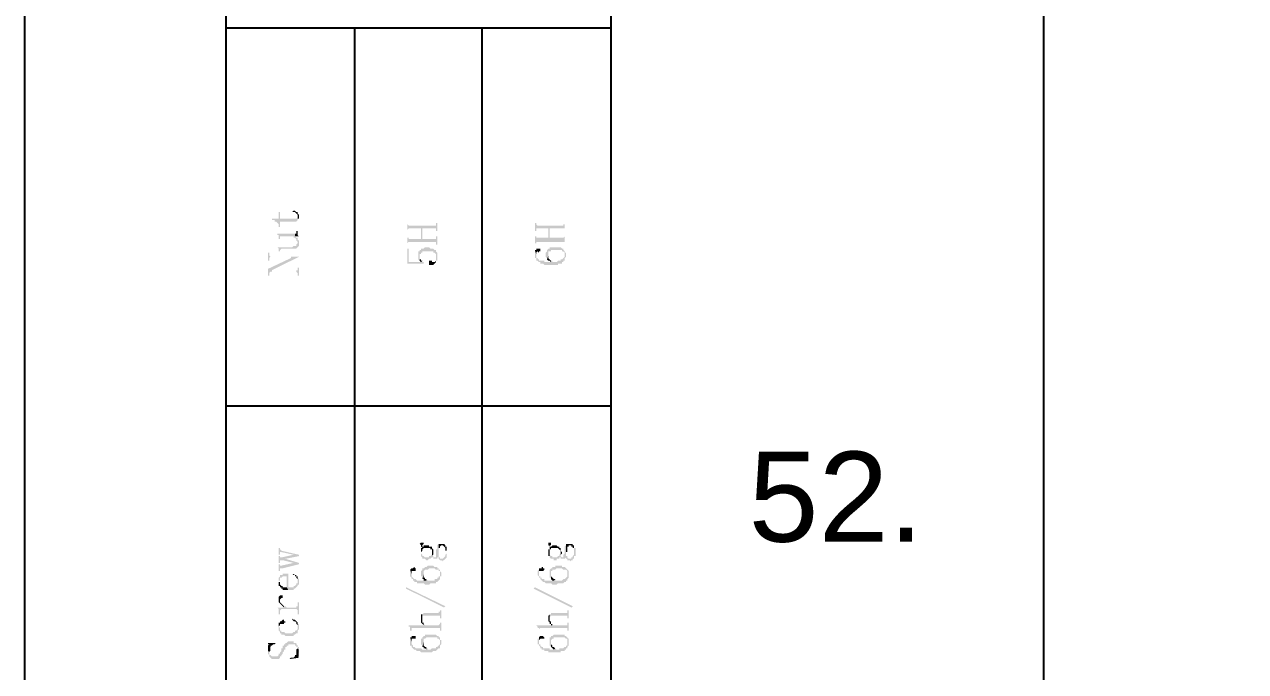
# Model space of a CAD drawing. Header units: millimetres. Extents: x 7018 to 13530, y 4187 to 5692.
# Drawn here: x 11699.65 to 11740.32, y 5115.69 to 5137.25 of the extents above; entities that cross this region are included whole.
import ezdxf

# ---------------------------------------------------------------- set-up
doc = ezdxf.new("R2010")
doc.units = ezdxf.units.MM
doc.styles.get("Standard").update_dxf_attribs({"font": 'arial.ttf'})

msp = doc.modelspace()

# ---------------------------------------------------------------- hatches: boundary and pattern name
at = {"transparency": 33554559}
for points in [[(11707.894, 5130.777), (11707.894, 5130.732), (11707.984, 5130.732), (11707.984, 5130.686), (11708.029, 5130.686), (11708.075, 5130.641), (11708.075, 5130.641), (11708.12, 5130.596), (11708.12, 5130.506), (11708.165, 5130.506), (11708.165, 5130.686), (11708.706, 5130.686), (11708.751, 5130.732), (11708.751, 5130.867), (11708.751, 5130.822), (11708.751, 5130.822), (11708.706, 5130.777), (11708.165, 5130.777), (11708.165, 5131.002), (11708.12, 5131.002), (11708.12, 5130.777)], [(11708.571, 5131.002), (11708.661, 5131.002), (11708.706, 5130.957), (11708.706, 5130.957), (11708.751, 5130.912), (11708.751, 5130.732), (11708.751, 5130.777), (11708.797, 5130.777), (11708.797, 5130.867), (11708.797, 5130.912), (11708.751, 5130.957), (11708.751, 5131.002), (11708.706, 5131.002), (11708.661, 5131.048), (11708.616, 5131.048)], [(11712.407, 5130.641), (11712.407, 5130.371), (11712.407, 5130.416), (11712.407, 5130.416), (11712.452, 5130.461), (11712.859, 5130.461), (11712.859, 5130.1), (11712.904, 5130.461), (11713.355, 5130.461), (11713.355, 5130.416), (11713.355, 5130.371), (11713.4, 5130.371), (11713.4, 5130.641), (11713.355, 5130.641), (11713.355, 5130.596), (11713.355, 5130.551), (11712.452, 5130.551), (11712.407, 5130.596)], [(11712.407, 5130.19), (11712.407, 5129.919), (11712.407, 5129.964), (11712.407, 5129.964), (11712.452, 5130.009), (11713.355, 5130.009), (11713.355, 5129.919), (11713.4, 5129.919), (11713.4, 5130.19), (11713.355, 5130.19), (11713.355, 5130.145), (11713.355, 5130.1), (11712.904, 5130.1), (11712.904, 5130.461), (11712.859, 5130.1), (11712.452, 5130.1), (11712.452, 5130.145), (11712.407, 5130.145), (11712.407, 5130.19)], [(11716.65, 5130.641), (11716.65, 5130.371), (11716.695, 5130.371), (11716.695, 5130.461), (11717.101, 5130.461), (11717.101, 5130.145), (11717.146, 5130.461), (11717.643, 5130.461), (11717.643, 5130.371), (11717.643, 5130.641), (11717.643, 5130.596), (11717.597, 5130.596), (11717.597, 5130.551), (11716.74, 5130.551), (11716.695, 5130.596), (11716.695, 5130.641), (11716.695, 5130.641)], [(11716.65, 5130.19), (11716.65, 5129.964), (11716.695, 5129.964), (11716.695, 5130.009), (11717.643, 5130.009), (11717.643, 5129.964), (11717.643, 5130.19), (11717.643, 5130.19), (11717.597, 5130.145), (11717.146, 5130.145), (11717.146, 5130.461), (11717.101, 5130.145), (11716.695, 5130.145), (11716.695, 5130.19), (11716.695, 5130.19)], [(11708.075, 5130.28), (11708.075, 5130.235), (11708.12, 5130.235), (11708.12, 5130.19), (11708.12, 5130.1), (11708.165, 5130.1), (11708.165, 5130.145), (11708.165, 5130.19), (11708.616, 5130.19), (11708.616, 5130.145), (11708.661, 5130.145), (11708.706, 5130.1), (11708.706, 5130.055), (11708.706, 5130.055), (11708.751, 5130.009), (11708.751, 5129.964), (11708.751, 5130.145), (11708.706, 5130.145), (11708.661, 5130.19), (11708.661, 5130.28)], [(11708.075, 5129.829), (11708.075, 5129.829), (11708.12, 5129.784), (11708.12, 5129.739), (11708.12, 5129.694), (11708.165, 5129.694), (11708.165, 5129.739), (11708.165, 5129.739), (11708.21, 5129.784), (11708.706, 5129.784), (11708.751, 5129.829), (11708.751, 5129.829), (11708.797, 5129.874), (11708.797, 5129.964), (11708.797, 5130.055), (11708.751, 5130.055), (11708.751, 5130.1), (11708.751, 5130.145), (11708.751, 5129.964), (11708.751, 5129.964), (11708.706, 5129.919), (11708.706, 5129.874), (11708.616, 5129.874), (11708.571, 5129.829)], [(11708.661, 5130.28), (11708.661, 5130.19), (11708.797, 5130.19), (11708.751, 5130.235), (11708.751, 5130.28), (11708.751, 5130.371), (11708.706, 5130.371), (11708.706, 5130.325), (11708.706, 5130.28), (11708.706, 5130.28)], [(11707.759, 5129.648), (11707.759, 5129.378), (11707.804, 5129.378), (11707.804, 5129.468), (11707.804, 5129.468), (11707.849, 5129.513), (11708.526, 5129.513), (11708.526, 5129.468), (11708.797, 5129.513), (11707.849, 5129.513), (11707.804, 5129.558), (11707.804, 5129.648)], [(11712.407, 5129.784), (11712.407, 5129.287), (11712.949, 5129.287), (11712.949, 5129.333), (11712.904, 5129.333), (11712.904, 5129.378), (11712.859, 5129.333), (11712.452, 5129.333), (11712.452, 5129.784)], [(11712.768, 5129.558), (11712.768, 5129.513), (11712.768, 5129.423), (11712.768, 5129.423), (11712.813, 5129.378), (11712.813, 5129.558), (11712.813, 5129.603), (11712.859, 5129.603), (11712.859, 5129.648), (11712.904, 5129.648), (11712.904, 5129.694), (11713.265, 5129.694), (11713.265, 5129.648), (11713.31, 5129.648), (11713.355, 5129.603), (11713.355, 5129.558), (11713.355, 5129.378), (11713.4, 5129.378), (11713.4, 5129.468), (11713.4, 5129.558), (11713.4, 5129.648), (11713.4, 5129.648), (11713.355, 5129.694), (11713.355, 5129.739), (11713.31, 5129.739), (11713.265, 5129.784), (11713.174, 5129.784), (11713.129, 5129.829), (11712.994, 5129.829), (11712.949, 5129.784), (11712.859, 5129.784), (11712.859, 5129.739), (11712.813, 5129.739), (11712.813, 5129.694), (11712.768, 5129.694), (11712.768, 5129.603), (11712.768, 5129.603)], [(11716.65, 5129.739), (11716.695, 5129.603), (11716.695, 5129.648), (11716.695, 5129.648), (11716.74, 5129.694), (11716.74, 5129.694), (11716.785, 5129.648), (11716.785, 5129.694), (11716.83, 5129.694), (11716.83, 5129.739), (11716.83, 5129.784), (11716.695, 5129.784), (11716.695, 5129.739)], [(11716.65, 5129.603), (11716.65, 5129.513), (11716.65, 5129.468), (11716.695, 5129.468), (11716.695, 5129.378), (11716.74, 5129.378), (11716.785, 5129.333), (11716.83, 5129.333), (11716.83, 5129.287), (11716.92, 5129.287), (11716.966, 5129.242), (11717.417, 5129.242), (11717.417, 5129.287), (11717.552, 5129.287), (11717.552, 5129.333), (11717.597, 5129.333), (11717.597, 5129.378), (11717.643, 5129.378), (11717.643, 5129.558), (11717.643, 5129.513), (11717.643, 5129.513), (11717.597, 5129.468), (11717.597, 5129.468), (11717.552, 5129.423), (11717.507, 5129.423), (11717.507, 5129.378), (11717.417, 5129.378), (11717.372, 5129.333), (11717.236, 5129.333), (11717.236, 5129.378), (11717.191, 5129.378), (11717.191, 5129.333), (11716.966, 5129.333), (11716.966, 5129.378), (11716.785, 5129.378), (11716.785, 5129.423), (11716.74, 5129.423), (11716.74, 5129.468), (11716.695, 5129.468), (11716.695, 5129.558), (11716.695, 5129.603), (11716.65, 5129.739), (11716.65, 5129.648), (11716.65, 5129.648)], [(11717.011, 5129.558), (11717.011, 5129.513), (11717.011, 5129.513), (11717.056, 5129.468), (11717.056, 5129.423), (11717.056, 5129.423), (11717.101, 5129.558), (11717.101, 5129.603), (11717.101, 5129.694), (11717.191, 5129.694), (11717.191, 5129.739), (11717.552, 5129.739), (11717.552, 5129.694), (11717.597, 5129.694), (11717.643, 5129.648), (11717.643, 5129.603), (11717.643, 5129.423), (11717.643, 5129.468), (11717.688, 5129.513), (11717.688, 5129.558), (11717.688, 5129.648), (11717.643, 5129.648), (11717.643, 5129.694), (11717.643, 5129.694), (11717.597, 5129.739), (11717.597, 5129.784), (11717.552, 5129.784), (11717.507, 5129.829), (11717.146, 5129.829), (11717.146, 5129.784), (11717.101, 5129.784), (11717.056, 5129.739), (11717.056, 5129.694), (11717.011, 5129.648), (11717.011, 5129.603)], [(11707.759, 5129.107), (11707.759, 5128.881), (11707.804, 5128.881), (11707.804, 5128.971), (11707.804, 5128.971), (11707.849, 5129.017), (11707.894, 5129.062), (11708.797, 5129.513), (11708.526, 5129.468)], [(11712.813, 5129.378), (11712.813, 5129.378), (11712.859, 5129.333), (11712.859, 5129.333), (11712.904, 5129.378), (11712.859, 5129.378), (11712.859, 5129.423), (11712.813, 5129.423), (11712.813, 5129.513), (11712.813, 5129.513)], [(11713.129, 5129.287), (11713.129, 5129.242), (11713.265, 5129.242), (11713.31, 5129.287), (11713.31, 5129.287), (11713.355, 5129.333), (11713.355, 5129.513), (11713.355, 5129.468), (11713.355, 5129.378), (11713.355, 5129.378), (11713.31, 5129.333), (11713.22, 5129.333), (11713.22, 5129.378), (11713.129, 5129.378), (11713.129, 5129.333)], [(11717.056, 5129.423), (11717.101, 5129.378), (11717.146, 5129.378), (11717.191, 5129.333), (11717.191, 5129.378), (11717.191, 5129.378), (11717.146, 5129.423), (11717.146, 5129.423), (11717.101, 5129.468), (11717.101, 5129.558), (11717.101, 5129.558)], [(11707.849, 5129.017), (11708.706, 5129.017), (11708.751, 5128.971), (11708.751, 5128.881), (11708.797, 5128.881), (11708.797, 5129.152), (11708.751, 5129.152), (11708.751, 5129.062), (11708.706, 5129.062), (11708.706, 5129.017), (11707.894, 5129.017), (11707.894, 5129.062)], [(11712.813, 5119.945), (11712.813, 5119.945), (11712.859, 5119.9), (11712.859, 5119.855), (11712.904, 5119.81), (11712.904, 5119.9), (11712.904, 5119.9), (11712.949, 5119.945), (11712.949, 5119.99), (11712.859, 5119.99)], [(11712.859, 5119.539), (11712.904, 5119.494), (11712.904, 5119.449), (11712.994, 5119.449), (11713.039, 5119.403), (11713.084, 5119.403), (11713.129, 5119.449), (11713.174, 5119.449), (11713.22, 5119.494), (11713.265, 5119.494), (11713.265, 5119.449), (11713.4, 5119.449), (11713.4, 5119.494), (11713.445, 5119.494), (11713.445, 5119.449), (11713.445, 5119.449), (11713.49, 5119.403), (11713.535, 5119.403), (11713.581, 5119.358), (11713.581, 5119.403), (11713.626, 5119.403), (11713.671, 5119.449), (11713.671, 5119.449), (11713.716, 5119.494), (11713.716, 5119.539), (11713.716, 5119.674), (11713.716, 5119.719), (11713.716, 5119.81), (11713.716, 5119.855), (11713.716, 5119.674), (11713.716, 5119.629), (11713.671, 5119.584), (11713.671, 5119.539), (11713.671, 5119.539), (11713.626, 5119.494), (11713.626, 5119.494), (11713.581, 5119.449), (11713.49, 5119.449), (11713.49, 5119.494), (11713.445, 5119.494), (11713.445, 5119.539), (11713.445, 5119.945), (11713.4, 5119.9), (11713.4, 5119.81), (11713.4, 5119.764), (11713.355, 5119.764), (11713.355, 5119.674), (11713.355, 5119.629), (11713.355, 5119.539), (11713.355, 5119.494), (11713.265, 5119.494), (11713.265, 5119.539), (11713.22, 5119.539), (11713.22, 5119.674), (11713.22, 5119.629), (11713.22, 5119.584), (11713.22, 5119.584), (11713.174, 5119.539), (11713.129, 5119.539), (11713.129, 5119.494), (11712.994, 5119.494), (11712.949, 5119.539), (11712.904, 5119.539), (11712.904, 5119.584), (11712.904, 5119.584), (11712.859, 5119.629), (11712.859, 5119.674)], [(11712.859, 5119.674), (11712.859, 5119.629), (11712.859, 5119.539), (11712.859, 5119.674), (11712.859, 5119.674), (11712.904, 5119.719), (11712.904, 5119.764), (11712.904, 5119.764), (11712.949, 5119.81), (11713.174, 5119.81), (11713.174, 5119.764), (11713.22, 5119.764), (11713.22, 5119.674), (11713.22, 5119.539), (11713.265, 5119.584), (11713.265, 5119.674), (11713.265, 5119.764), (11713.265, 5119.764), (11713.22, 5119.81), (11713.22, 5119.855), (11713.129, 5119.855), (11713.129, 5119.9), (11712.949, 5119.9), (11712.949, 5119.855), (11712.904, 5119.855), (11712.904, 5119.9), (11712.904, 5119.81), (11712.859, 5119.81), (11712.859, 5119.764)], [(11713.445, 5119.945), (11713.445, 5119.539), (11713.445, 5119.584), (11713.445, 5119.674), (11713.445, 5119.719), (11713.445, 5119.81), (11713.49, 5119.81), (11713.49, 5119.855), (11713.49, 5119.855), (11713.535, 5119.9), (11713.581, 5119.9), (11713.626, 5119.855), (11713.626, 5119.855), (11713.671, 5119.81), (11713.671, 5119.719), (11713.716, 5119.719), (11713.716, 5119.674), (11713.716, 5119.855), (11713.671, 5119.855), (11713.671, 5119.9), (11713.671, 5119.9), (11713.626, 5119.945)], [(11717.101, 5119.945), (11717.101, 5119.9), (11717.101, 5119.9), (11717.146, 5119.855), (11717.146, 5119.81), (11717.146, 5119.9), (11717.191, 5119.9), (11717.191, 5119.945), (11717.191, 5119.99), (11717.101, 5119.99)], [(11717.101, 5119.674), (11717.101, 5119.629), (11717.101, 5119.539), (11717.146, 5119.539), (11717.146, 5119.674), (11717.146, 5119.764), (11717.191, 5119.764), (11717.191, 5119.81), (11717.417, 5119.81), (11717.462, 5119.764), (11717.462, 5119.764), (11717.507, 5119.719), (11717.507, 5119.674), (11717.507, 5119.539), (11717.507, 5119.584), (11717.507, 5119.584), (11717.552, 5119.629), (11717.552, 5119.674), (11717.552, 5119.674), (11717.507, 5119.719), (11717.507, 5119.764), (11717.507, 5119.81), (11717.462, 5119.81), (11717.462, 5119.855), (11717.417, 5119.855), (11717.372, 5119.9), (11717.236, 5119.9), (11717.191, 5119.855), (11717.146, 5119.855), (11717.146, 5119.9), (11717.146, 5119.81), (11717.146, 5119.764), (11717.101, 5119.764)], [(11717.146, 5119.539), (11717.146, 5119.494), (11717.146, 5119.494), (11717.191, 5119.449), (11717.281, 5119.449), (11717.281, 5119.403), (11717.372, 5119.403), (11717.372, 5119.449), (11717.462, 5119.449), (11717.462, 5119.494), (11717.507, 5119.494), (11717.507, 5119.449), (11717.643, 5119.449), (11717.688, 5119.494), (11717.688, 5119.449), (11717.733, 5119.449), (11717.733, 5119.403), (11717.823, 5119.403), (11717.823, 5119.358), (11717.868, 5119.403), (11717.913, 5119.403), (11717.913, 5119.449), (11717.958, 5119.449), (11717.958, 5119.494), (11717.958, 5119.539), (11718.004, 5119.539), (11718.004, 5119.674), (11718.004, 5119.719), (11718.004, 5119.81), (11717.958, 5119.81), (11717.958, 5119.855), (11717.958, 5119.674), (11717.958, 5119.584), (11717.958, 5119.584), (11717.913, 5119.539), (11717.913, 5119.494), (11717.868, 5119.494), (11717.868, 5119.449), (11717.778, 5119.449), (11717.733, 5119.494), (11717.733, 5119.539), (11717.688, 5119.539), (11717.688, 5119.945), (11717.688, 5119.9), (11717.688, 5119.9), (11717.643, 5119.855), (11717.643, 5119.81), (11717.643, 5119.764), (11717.643, 5119.674), (11717.643, 5119.629), (11717.643, 5119.629), (11717.597, 5119.584), (11717.597, 5119.539), (11717.597, 5119.494), (11717.552, 5119.494), (11717.507, 5119.539), (11717.507, 5119.674), (11717.507, 5119.629), (11717.507, 5119.629), (11717.462, 5119.584), (11717.462, 5119.539), (11717.417, 5119.539), (11717.372, 5119.494), (11717.236, 5119.494), (11717.236, 5119.539), (11717.191, 5119.539), (11717.146, 5119.584), (11717.146, 5119.674)], [(11717.688, 5119.945), (11717.688, 5119.539), (11717.688, 5119.584), (11717.688, 5119.674), (11717.733, 5119.674), (11717.733, 5119.719), (11717.733, 5119.81), (11717.733, 5119.855), (11717.778, 5119.855), (11717.778, 5119.9), (11717.868, 5119.9), (11717.868, 5119.855), (11717.913, 5119.855), (11717.913, 5119.81), (11717.958, 5119.81), (11717.958, 5119.719), (11717.958, 5119.674), (11717.958, 5119.855), (11717.958, 5119.9), (11717.913, 5119.9), (11717.913, 5119.945), (11717.733, 5119.945)], [(11708.12, 5119.81), (11708.12, 5119.584), (11708.165, 5119.584), (11708.165, 5119.629), (11708.165, 5119.674), (11708.21, 5119.674), (11708.616, 5119.584), (11708.616, 5119.584), (11708.797, 5119.539), (11708.797, 5119.584), (11708.21, 5119.719), (11708.21, 5119.719), (11708.165, 5119.764), (11708.165, 5119.81)], [(11708.12, 5119.539), (11708.12, 5119.313), (11708.165, 5119.313), (11708.165, 5119.358), (11708.165, 5119.403), (11708.255, 5119.403), (11708.345, 5119.449), (11708.797, 5119.539), (11708.616, 5119.584), (11708.21, 5119.494), (11708.165, 5119.494), (11708.165, 5119.539), (11708.165, 5119.539)], [(11708.255, 5119.403), (11708.616, 5119.313), (11708.616, 5119.313), (11708.797, 5119.268), (11708.797, 5119.313), (11708.345, 5119.449)], [(11708.12, 5119.268), (11708.12, 5119.042), (11708.165, 5119.042), (11708.165, 5119.088), (11708.165, 5119.133), (11708.255, 5119.133), (11708.797, 5119.268), (11708.616, 5119.313), (11708.21, 5119.223), (11708.165, 5119.223), (11708.165, 5119.268), (11708.165, 5119.268)], [(11712.497, 5119.088), (11712.543, 5118.952), (11712.543, 5118.997), (11712.543, 5119.042), (11712.678, 5119.042), (11712.678, 5119.088), (11712.678, 5119.133), (11712.678, 5119.133), (11712.633, 5119.178), (11712.633, 5119.178), (11712.588, 5119.133), (11712.543, 5119.133)], [(11712.497, 5118.997), (11712.497, 5118.907), (11712.497, 5118.862), (11712.497, 5118.862), (11712.543, 5118.817), (11712.543, 5118.772), (11712.588, 5118.772), (11712.588, 5118.726), (11712.633, 5118.726), (11712.633, 5118.681), (11712.723, 5118.681), (11712.723, 5118.636), (11712.949, 5118.636), (11712.994, 5118.591), (11713.129, 5118.591), (11713.174, 5118.636), (11713.355, 5118.636), (11713.355, 5118.681), (11713.4, 5118.681), (11713.445, 5118.726), (11713.445, 5118.726), (11713.49, 5118.772), (11713.49, 5118.952), (11713.49, 5118.907), (11713.49, 5118.862), (11713.445, 5118.862), (11713.445, 5118.817), (11713.4, 5118.817), (11713.4, 5118.772), (11713.31, 5118.772), (11713.31, 5118.726), (11713.084, 5118.726), (11713.039, 5118.772), (11713.039, 5118.726), (11712.723, 5118.726), (11712.678, 5118.772), (11712.633, 5118.772), (11712.588, 5118.817), (11712.588, 5118.817), (11712.543, 5118.862), (11712.543, 5118.952), (11712.543, 5118.952), (11712.497, 5119.088)], [(11712.859, 5118.952), (11712.859, 5118.862), (11712.904, 5118.862), (11712.904, 5118.817), (11712.904, 5118.772), (11712.949, 5118.952), (11712.949, 5119.042), (11712.949, 5119.042), (11712.994, 5119.088), (11713.084, 5119.088), (11713.129, 5119.133), (11713.31, 5119.133), (11713.355, 5119.088), (11713.445, 5119.088), (11713.445, 5119.042), (11713.49, 5119.042), (11713.49, 5118.952), (11713.49, 5118.772), (11713.49, 5118.862), (11713.535, 5118.862), (11713.535, 5118.952), (11713.535, 5118.997), (11713.535, 5118.997), (11713.49, 5119.042), (11713.49, 5119.088), (11713.445, 5119.088), (11713.445, 5119.133), (11713.4, 5119.133), (11713.4, 5119.178), (11713.31, 5119.178), (11713.265, 5119.223), (11713.084, 5119.223), (11713.039, 5119.178), (11712.994, 5119.178), (11712.949, 5119.133), (11712.904, 5119.133), (11712.904, 5119.088), (11712.904, 5119.088), (11712.859, 5119.042), (11712.859, 5118.997), (11712.859, 5118.997)], [(11716.74, 5118.997), (11716.74, 5118.907), (11716.74, 5118.907), (11716.785, 5118.862), (11716.785, 5118.817), (11716.83, 5118.817), (11716.83, 5118.772), (11716.83, 5118.772), (11716.875, 5118.726), (11716.875, 5118.726), (11716.92, 5118.681), (11716.966, 5118.681), (11717.011, 5118.636), (11717.191, 5118.636), (11717.236, 5118.591), (11717.372, 5118.591), (11717.417, 5118.636), (11717.597, 5118.636), (11717.643, 5118.681), (11717.688, 5118.681), (11717.688, 5118.726), (11717.733, 5118.726), (11717.733, 5118.772), (11717.733, 5118.952), (11717.733, 5118.907), (11717.733, 5118.862), (11717.733, 5118.862), (11717.688, 5118.817), (11717.688, 5118.817), (11717.643, 5118.772), (11717.597, 5118.772), (11717.552, 5118.726), (11717.327, 5118.726), (11717.327, 5118.772), (11717.281, 5118.726), (11716.966, 5118.726), (11716.966, 5118.772), (11716.875, 5118.772), (11716.875, 5118.817), (11716.83, 5118.817), (11716.83, 5118.862), (11716.785, 5118.862), (11716.785, 5118.952), (11716.785, 5119.088), (11716.785, 5119.088), (11716.74, 5119.042)], [(11716.785, 5119.088), (11716.785, 5118.952), (11716.785, 5118.997), (11716.785, 5119.042), (11716.92, 5119.042), (11716.966, 5119.088), (11716.966, 5119.133), (11716.92, 5119.133), (11716.92, 5119.178), (11716.875, 5119.178), (11716.875, 5119.133), (11716.785, 5119.133)], [(11717.146, 5118.952), (11717.146, 5118.862), (11717.146, 5118.817), (11717.191, 5118.817), (11717.191, 5118.772), (11717.191, 5118.952), (11717.191, 5119.042), (11717.236, 5119.042), (11717.236, 5119.088), (11717.327, 5119.088), (11717.372, 5119.133), (11717.552, 5119.133), (11717.597, 5119.088), (11717.688, 5119.088), (11717.733, 5119.042), (11717.733, 5118.952), (11717.733, 5118.772), (11717.778, 5118.817), (11717.778, 5118.862), (11717.778, 5118.952), (11717.778, 5118.997), (11717.778, 5119.042), (11717.778, 5119.042), (11717.733, 5119.088), (11717.733, 5119.088), (11717.688, 5119.133), (11717.688, 5119.133), (11717.643, 5119.178), (11717.552, 5119.178), (11717.552, 5119.223), (11717.327, 5119.223), (11717.327, 5119.178), (11717.236, 5119.178), (11717.236, 5119.133), (11717.191, 5119.133), (11717.146, 5119.088), (11717.146, 5118.997), (11717.146, 5118.997)], [(11708.12, 5118.817), (11708.12, 5118.681), (11708.12, 5118.726), (11708.165, 5118.726), (11708.165, 5118.772), (11708.165, 5118.817), (11708.21, 5118.817), (11708.255, 5118.862), (11708.39, 5118.862), (11708.39, 5118.501), (11708.436, 5118.411), (11708.616, 5118.411), (11708.616, 5118.456), (11708.661, 5118.456), (11708.706, 5118.501), (11708.706, 5118.501), (11708.751, 5118.546), (11708.751, 5118.591), (11708.797, 5118.591), (11708.797, 5118.681), (11708.797, 5118.726), (11708.797, 5118.772), (11708.751, 5118.817), (11708.751, 5118.862), (11708.751, 5118.726), (11708.751, 5118.636), (11708.706, 5118.636), (11708.706, 5118.591), (11708.706, 5118.591), (11708.661, 5118.546), (11708.616, 5118.546), (11708.616, 5118.501), (11708.436, 5118.501), (11708.436, 5118.952), (11708.255, 5118.952), (11708.255, 5118.907), (11708.165, 5118.907), (11708.165, 5118.862), (11708.165, 5118.862)], [(11708.12, 5118.681), (11708.12, 5118.591), (11708.12, 5118.546), (11708.165, 5118.546), (11708.165, 5118.501), (11708.21, 5118.501), (11708.21, 5118.456), (11708.255, 5118.456), (11708.255, 5118.411), (11708.436, 5118.411), (11708.39, 5118.501), (11708.255, 5118.501), (11708.255, 5118.546), (11708.21, 5118.546), (11708.165, 5118.591), (11708.165, 5118.681), (11708.12, 5118.681), (11708.12, 5118.817), (11708.12, 5118.772), (11708.12, 5118.726)], [(11708.571, 5118.907), (11708.661, 5118.907), (11708.661, 5118.862), (11708.706, 5118.862), (11708.706, 5118.817), (11708.706, 5118.817), (11708.751, 5118.772), (11708.751, 5118.726), (11708.751, 5118.862), (11708.706, 5118.862), (11708.706, 5118.907), (11708.661, 5118.907), (11708.616, 5118.952), (11708.616, 5118.952)], [(11712.904, 5118.772), (11712.949, 5118.772), (11712.949, 5118.726), (11713.039, 5118.726), (11713.039, 5118.772), (11712.994, 5118.772), (11712.994, 5118.817), (11712.949, 5118.817), (11712.949, 5118.907), (11712.949, 5118.952)], [(11717.191, 5118.772), (11717.191, 5118.772), (11717.236, 5118.726), (11717.281, 5118.726), (11717.327, 5118.772), (11717.281, 5118.772), (11717.236, 5118.817), (11717.236, 5118.817), (11717.191, 5118.862), (11717.191, 5118.907), (11717.191, 5118.952)], [(11708.12, 5118.095), (11708.12, 5118.049), (11708.12, 5118.004), (11708.165, 5117.959), (11708.165, 5118.095), (11708.165, 5118.095), (11708.21, 5118.14), (11708.255, 5118.14), (11708.255, 5118.185), (11708.255, 5118.23), (11708.165, 5118.23), (11708.12, 5118.185), (11708.12, 5118.14)], [(11713.671, 5117.869), (11713.626, 5117.824), (11712.362, 5118.456), (11712.362, 5118.501)], [(11717.913, 5117.869), (11717.868, 5117.824), (11716.604, 5118.456), (11716.65, 5118.501)], [(11708.075, 5117.824), (11708.075, 5117.824), (11708.12, 5117.779), (11708.12, 5117.734), (11708.12, 5117.643), (11708.12, 5117.598), (11708.165, 5117.598), (11708.165, 5117.734), (11708.165, 5117.734), (11708.21, 5117.779), (11708.706, 5117.779), (11708.751, 5117.734), (11708.751, 5117.598), (11708.797, 5117.598), (11708.797, 5118.004), (11708.751, 5118.004), (11708.751, 5117.869), (11708.706, 5117.869), (11708.706, 5117.824), (11708.39, 5117.824), (11708.345, 5117.869), (11708.3, 5117.869), (11708.3, 5117.824)], [(11708.165, 5117.959), (11708.165, 5117.959), (11708.21, 5117.914), (11708.21, 5117.914), (11708.255, 5117.869), (11708.255, 5117.869), (11708.3, 5117.824), (11708.3, 5117.869), (11708.3, 5117.869), (11708.255, 5117.914), (11708.255, 5117.914), (11708.21, 5117.959), (11708.21, 5117.959), (11708.165, 5118.004), (11708.165, 5118.049), (11708.165, 5118.095)], [(11708.12, 5117.192), (11708.12, 5117.102), (11708.12, 5117.057), (11708.12, 5117.192), (11708.12, 5117.192), (11708.165, 5117.237), (11708.165, 5117.282), (11708.3, 5117.282), (11708.3, 5117.327), (11708.345, 5117.327), (11708.345, 5117.372), (11708.3, 5117.372), (11708.3, 5117.418), (11708.255, 5117.418), (11708.21, 5117.372), (11708.165, 5117.372), (11708.165, 5117.327), (11708.12, 5117.327), (11708.12, 5117.237), (11708.12, 5117.237)], [(11708.571, 5117.418), (11708.571, 5117.418), (11708.616, 5117.372), (11708.661, 5117.372), (11708.706, 5117.327), (11708.706, 5117.282), (11708.751, 5117.237), (11708.751, 5117.192), (11708.751, 5117.327), (11708.706, 5117.372), (11708.706, 5117.372), (11708.661, 5117.418), (11708.616, 5117.418), (11708.571, 5117.463)], [(11712.859, 5117.463), (11712.859, 5117.418), (11712.859, 5117.327), (11712.859, 5117.327), (11712.904, 5117.282), (11712.904, 5117.282), (11712.949, 5117.237), (11712.949, 5117.282), (11712.949, 5117.327), (11712.904, 5117.327), (11712.904, 5117.372), (11712.904, 5117.598), (11712.859, 5117.598), (11712.859, 5117.553), (11712.859, 5117.508)], [(11712.904, 5117.598), (11712.904, 5117.463), (11712.904, 5117.508), (11712.904, 5117.553), (11713.49, 5117.553), (11713.49, 5117.463), (11713.535, 5117.463), (11713.535, 5117.734), (11713.49, 5117.734), (11713.49, 5117.688), (11713.445, 5117.688), (11713.445, 5117.643), (11712.949, 5117.643)], [(11717.101, 5117.463), (11717.101, 5117.418), (11717.101, 5117.372), (11717.146, 5117.327), (11717.146, 5117.282), (11717.191, 5117.282), (11717.191, 5117.237), (11717.236, 5117.237), (11717.236, 5117.282), (11717.191, 5117.282), (11717.191, 5117.327), (11717.191, 5117.372), (11717.146, 5117.372), (11717.146, 5117.598), (11717.146, 5117.598), (11717.101, 5117.553), (11717.101, 5117.508)], [(11717.146, 5117.598), (11717.146, 5117.463), (11717.146, 5117.508), (11717.146, 5117.508), (11717.191, 5117.553), (11717.733, 5117.553), (11717.733, 5117.463), (11717.778, 5117.463), (11717.778, 5117.734), (11717.733, 5117.734), (11717.733, 5117.688), (11717.733, 5117.643), (11717.191, 5117.643), (11717.191, 5117.598)], [(11708.12, 5117.057), (11708.165, 5117.011), (11708.165, 5116.966), (11708.21, 5116.966), (11708.21, 5116.921), (11708.3, 5116.921), (11708.345, 5116.876), (11708.616, 5116.876), (11708.616, 5116.921), (11708.661, 5116.921), (11708.706, 5116.966), (11708.751, 5116.966), (11708.751, 5117.011), (11708.751, 5117.057), (11708.797, 5117.102), (11708.797, 5117.192), (11708.797, 5117.282), (11708.751, 5117.282), (11708.751, 5117.327), (11708.751, 5117.192), (11708.751, 5117.147), (11708.751, 5117.102), (11708.706, 5117.057), (11708.661, 5117.057), (11708.661, 5117.011), (11708.616, 5117.011), (11708.571, 5116.966), (11708.345, 5116.966), (11708.3, 5117.011), (11708.21, 5117.011), (11708.21, 5117.057), (11708.165, 5117.057), (11708.165, 5117.102), (11708.165, 5117.147), (11708.12, 5117.192)], [(11712.452, 5117.237), (11712.452, 5117.192), (11712.497, 5117.192), (11712.497, 5117.147), (11712.497, 5117.057), (11712.543, 5117.057), (11712.543, 5117.102), (11712.543, 5117.147), (11713.49, 5117.147), (11713.49, 5117.057), (11713.535, 5117.057), (11713.535, 5117.327), (11713.49, 5117.327), (11713.49, 5117.282), (11713.49, 5117.282), (11713.445, 5117.237), (11712.994, 5117.237), (11712.949, 5117.282), (11712.949, 5117.237)], [(11716.695, 5117.237), (11716.695, 5117.237), (11716.74, 5117.192), (11716.74, 5117.147), (11716.785, 5117.147), (11716.785, 5117.057), (11716.785, 5117.102), (11716.785, 5117.102), (11716.83, 5117.147), (11717.733, 5117.147), (11717.733, 5117.057), (11717.778, 5117.057), (11717.778, 5117.327), (11717.733, 5117.327), (11717.733, 5117.282), (11717.733, 5117.237), (11717.236, 5117.237), (11717.236, 5117.282), (11717.236, 5117.237)], [(11707.759, 5116.38), (11707.759, 5116.289), (11707.759, 5116.289), (11707.804, 5116.244), (11707.804, 5116.199), (11707.804, 5116.199), (11707.849, 5116.154), (11707.849, 5116.154), (11707.894, 5116.109), (11708.12, 5116.109), (11708.165, 5116.154), (11708.165, 5116.199), (11708.21, 5116.199), (11708.21, 5116.244), (11708.21, 5116.244), (11708.255, 5116.289), (11708.255, 5116.334), (11708.3, 5116.38), (11708.3, 5116.425), (11708.345, 5116.425), (11708.345, 5116.515), (11708.39, 5116.515), (11708.39, 5116.56), (11708.436, 5116.56), (11708.436, 5116.605), (11708.661, 5116.605), (11708.661, 5116.56), (11708.706, 5116.56), (11708.706, 5116.515), (11708.751, 5116.515), (11708.751, 5116.425), (11708.751, 5116.244), (11708.751, 5116.289), (11708.797, 5116.334), (11708.797, 5116.425), (11708.797, 5116.515), (11708.751, 5116.515), (11708.751, 5116.56), (11708.751, 5116.56), (11708.706, 5116.605), (11708.706, 5116.65), (11708.616, 5116.65), (11708.616, 5116.696), (11708.436, 5116.696), (11708.39, 5116.65), (11708.345, 5116.65), (11708.345, 5116.605), (11708.3, 5116.605), (11708.3, 5116.56), (11708.255, 5116.56), (11708.255, 5116.47), (11708.21, 5116.47), (11708.21, 5116.38), (11708.165, 5116.334), (11708.165, 5116.289), (11708.12, 5116.289), (11708.12, 5116.244), (11708.12, 5116.244), (11708.075, 5116.199), (11707.894, 5116.199), (11707.849, 5116.244), (11707.804, 5116.244), (11707.804, 5116.334), (11707.804, 5116.515), (11707.759, 5116.515), (11707.759, 5116.425), (11707.759, 5116.425)], [(11707.759, 5116.65), (11707.759, 5116.605), (11707.804, 5116.605), (11707.804, 5116.425), (11707.804, 5116.515), (11707.849, 5116.515), (11707.849, 5116.56), (11707.894, 5116.56), (11707.939, 5116.605), (11707.984, 5116.605), (11708.029, 5116.65), (11707.984, 5116.65)], [(11712.497, 5116.831), (11712.543, 5116.696), (11712.543, 5116.741), (11712.543, 5116.786), (11712.678, 5116.786), (11712.678, 5116.831), (11712.678, 5116.876), (11712.543, 5116.876), (11712.543, 5116.831)], [(11712.497, 5116.696), (11712.497, 5116.605), (11712.497, 5116.56), (11712.543, 5116.56), (11712.543, 5116.515), (11712.543, 5116.515), (11712.588, 5116.47), (11712.588, 5116.47), (11712.633, 5116.425), (11712.678, 5116.425), (11712.723, 5116.38), (11712.813, 5116.38), (11712.859, 5116.334), (11713.22, 5116.334), (11713.265, 5116.38), (11713.355, 5116.38), (11713.4, 5116.425), (11713.4, 5116.425), (11713.445, 5116.47), (11713.49, 5116.47), (11713.49, 5116.65), (11713.49, 5116.605), (11713.49, 5116.605), (11713.445, 5116.56), (11713.445, 5116.56), (11713.4, 5116.515), (11713.355, 5116.515), (11713.355, 5116.47), (11713.22, 5116.47), (11713.174, 5116.425), (11713.084, 5116.425), (11713.084, 5116.47), (11713.039, 5116.47), (11713.039, 5116.425), (11712.904, 5116.425), (11712.859, 5116.47), (11712.678, 5116.47), (11712.633, 5116.515), (11712.588, 5116.515), (11712.588, 5116.56), (11712.543, 5116.605), (11712.543, 5116.65), (11712.543, 5116.696), (11712.497, 5116.831), (11712.497, 5116.786), (11712.497, 5116.741)], [(11712.859, 5116.696), (11712.859, 5116.605), (11712.859, 5116.605), (11712.904, 5116.56), (11712.904, 5116.515), (11712.904, 5116.515), (11712.949, 5116.696), (11712.949, 5116.741), (11712.949, 5116.786), (11712.994, 5116.786), (11713.039, 5116.831), (11713.4, 5116.831), (11713.4, 5116.786), (11713.445, 5116.786), (11713.49, 5116.741), (11713.49, 5116.515), (11713.49, 5116.56), (11713.49, 5116.56), (11713.535, 5116.605), (11713.535, 5116.696), (11713.535, 5116.741), (11713.49, 5116.741), (11713.49, 5116.831), (11713.445, 5116.831), (11713.445, 5116.876), (11713.4, 5116.876), (11713.355, 5116.921), (11712.994, 5116.921), (11712.994, 5116.876), (11712.949, 5116.876), (11712.904, 5116.831), (11712.904, 5116.786), (11712.859, 5116.786)], [(11712.904, 5116.515), (11712.949, 5116.515), (11712.949, 5116.47), (11712.994, 5116.47), (11713.039, 5116.425), (11713.039, 5116.515), (11712.994, 5116.515), (11712.949, 5116.56), (11712.949, 5116.605), (11712.949, 5116.696)], [(11716.74, 5116.696), (11716.74, 5116.605), (11716.785, 5116.605), (11716.785, 5116.56), (11716.785, 5116.56), (11716.83, 5116.515), (11716.83, 5116.47), (11716.875, 5116.47), (11716.875, 5116.425), (11716.966, 5116.425), (11716.966, 5116.38), (11717.101, 5116.38), (11717.101, 5116.334), (11717.507, 5116.334), (11717.507, 5116.38), (11717.643, 5116.38), (11717.643, 5116.425), (11717.688, 5116.425), (11717.688, 5116.47), (11717.733, 5116.47), (11717.733, 5116.65), (11717.733, 5116.605), (11717.733, 5116.56), (11717.688, 5116.56), (11717.688, 5116.515), (11717.643, 5116.515), (11717.597, 5116.47), (11717.462, 5116.47), (11717.462, 5116.425), (11717.372, 5116.425), (11717.327, 5116.47), (11717.327, 5116.47), (11717.281, 5116.425), (11717.146, 5116.425), (11717.146, 5116.47), (11716.92, 5116.47), (11716.92, 5116.515), (11716.875, 5116.515), (11716.83, 5116.56), (11716.83, 5116.605), (11716.785, 5116.605), (11716.785, 5116.65), (11716.785, 5116.831), (11716.785, 5116.786), (11716.74, 5116.786), (11716.74, 5116.741)], [(11716.785, 5116.831), (11716.785, 5116.696), (11716.785, 5116.741), (11716.785, 5116.741), (11716.83, 5116.786), (11716.966, 5116.786), (11716.966, 5116.831), (11716.966, 5116.831), (11716.92, 5116.876), (11716.83, 5116.876)], [(11717.146, 5116.696), (11717.146, 5116.605), (11717.146, 5116.56), (11717.146, 5116.56), (11717.191, 5116.515), (11717.191, 5116.696), (11717.191, 5116.741), (11717.191, 5116.741), (11717.236, 5116.786), (11717.281, 5116.786), (11717.281, 5116.831), (11717.643, 5116.831), (11717.688, 5116.786), (11717.733, 5116.786), (11717.733, 5116.741), (11717.733, 5116.515), (11717.778, 5116.56), (11717.778, 5116.605), (11717.778, 5116.696), (11717.778, 5116.741), (11717.778, 5116.786), (11717.733, 5116.831), (11717.733, 5116.831), (11717.688, 5116.876), (11717.643, 5116.876), (11717.643, 5116.921), (11717.281, 5116.921), (11717.236, 5116.876), (11717.191, 5116.876), (11717.191, 5116.831), (11717.146, 5116.831), (11717.146, 5116.786)], [(11717.191, 5116.515), (11717.191, 5116.515), (11717.236, 5116.47), (11717.236, 5116.47), (11717.281, 5116.425), (11717.327, 5116.47), (11717.281, 5116.515), (11717.236, 5116.515), (11717.236, 5116.56), (11717.236, 5116.56), (11717.191, 5116.605), (11717.191, 5116.696)], [(11708.481, 5116.109), (11708.481, 5116.109), (11708.797, 5116.154), (11708.797, 5116.154), (11708.751, 5116.199), (11708.751, 5116.334), (11708.751, 5116.289), (11708.706, 5116.289), (11708.706, 5116.244), (11708.661, 5116.244), (11708.661, 5116.199), (11708.661, 5116.199), (11708.616, 5116.154), (11708.526, 5116.154)]]:
    msp.add_hatch(color=256, dxfattribs=at).paths.add_polyline_path(points)

# ---------------------------------------------------------------- linework, layer by layer
for p, q in [((11706.359, 5242.873), (11706.359, 4956.132)), ((11733.584, 5242.873), (11733.584, 4986.912))]:
    msp.add_line(p, q)
for points in [[(12119.653, 4951.873), (12119.653, 5248.873), (11699.653, 5248.873), (11699.653, 4951.873)], [(11707.804, 5116.515), (11707.804, 5116.38), (11707.804, 5116.425), (11707.804, 5116.56), (11707.804, 5116.56)], [(11708.751, 5116.334), (11708.751, 5116.199), (11708.751, 5116.244), (11708.751, 5116.425), (11708.751, 5116.38)]]:
    msp.add_lwpolyline(points, close=True)
for points in [[(11719.177, 5242.873), (11719.177, 4956.132)], [(11706.359, 5137.14), (11719.177, 5137.14)], [(11710.647, 5137.14), (11710.647, 5099.455)], [(11714.889, 5137.14), (11714.889, 5099.455)], [(11706.359, 5124.548), (11719.177, 5124.548)]]:
    msp.add_lwpolyline(points)

# ---------------------------------------------------------------- texts
at = {"insert": (11726.678, 5121.499), "char_height": 2.9997, "width": 34.34827, "attachment_point": 5}
msp.add_mtext('52.', dxfattribs=at)

doc.saveas('drawing.dxf')
